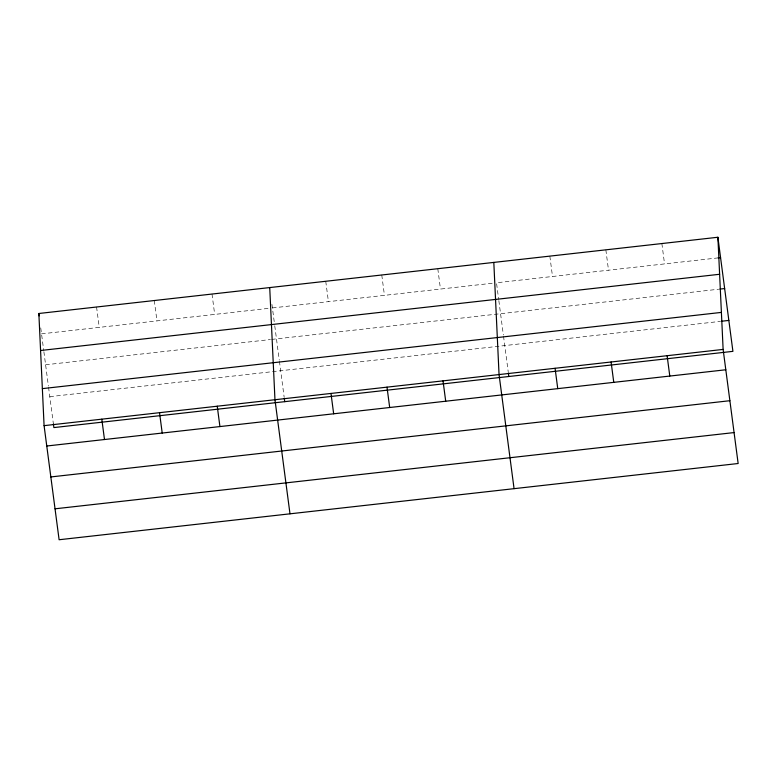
<?xml version="1.0" encoding="UTF-8"?>
<svg xmlns="http://www.w3.org/2000/svg" width="777" height="777" viewBox="0 0 777 777"><rect width="100%" height="100%" fill="white"/><g stroke="black" fill="none" stroke-linecap="round" stroke-linejoin="round"><path stroke-width="0.58" stroke-dasharray="3.88 2.91" d="M41.531 333.857L268.793 308.343M272.406 307.935L492.909 283.178M718.191 257.886L496.493 282.779L498.679 299.436M45.6 364.782L270.464 339.539M271.668 339.403L718.686 289.219M49.796 396.658L720.502 321.357M661.868 243.551L664.549 263.908M605.846 249.835L608.527 270.202M549.834 256.128L552.515 276.486M498.844 300.621L503.36 334.955M503.515 336.14L508.207 371.756M437.791 268.706L440.472 289.063M381.769 274.99L384.45 295.357M325.748 281.284L328.428 301.651M271.931 304.341L274.602 324.592M274.757 325.777L279.273 360.11M279.429 361.295L284.12 396.911M212.004 294.056L214.685 314.413M154.283 300.534L156.964 320.891M96.571 307.012L99.252 327.379M40.744 327.865L41.375 332.653M41.686 335.042L43.726 350.514M43.881 351.699L48.397 386.033M48.553 387.208L53.399 424.019"/><path stroke-width="1.17" d="M717.89 237.257L723.125 349.417L738.15 463.51L59.11 539.743L44.085 425.65L38.85 313.49L717.89 237.257L732.915 351.35L53.875 427.583L53.399 424.019M718.191 257.886L720.57 257.624M40.579 350.505L719.619 274.271M719.881 289.093L724.65 288.549M42.356 388.636L721.406 312.403M721.687 321.222L728.845 320.425M44.085 425.65L723.125 349.417M46.766 446.008L725.805 369.774M50.835 476.942L729.885 400.709M55.031 508.809L734.08 432.575M667.113 355.701L669.793 376.068M611.091 361.995L613.772 382.352M555.069 368.279L557.75 388.646M508.362 372.941L508.828 376.515M514.063 488.665L499.048 374.572L493.813 262.412M443.026 380.856L445.707 401.223M387.004 387.15L389.685 407.517M330.983 393.434L333.663 413.801M284.275 398.096L284.741 401.67M289.986 513.82L274.961 399.728L269.726 287.568M217.239 406.206L219.92 426.573M159.528 412.684L162.208 433.051M101.806 419.172L104.487 439.529M38.85 313.49L39.161 315.889"/></g></svg>
